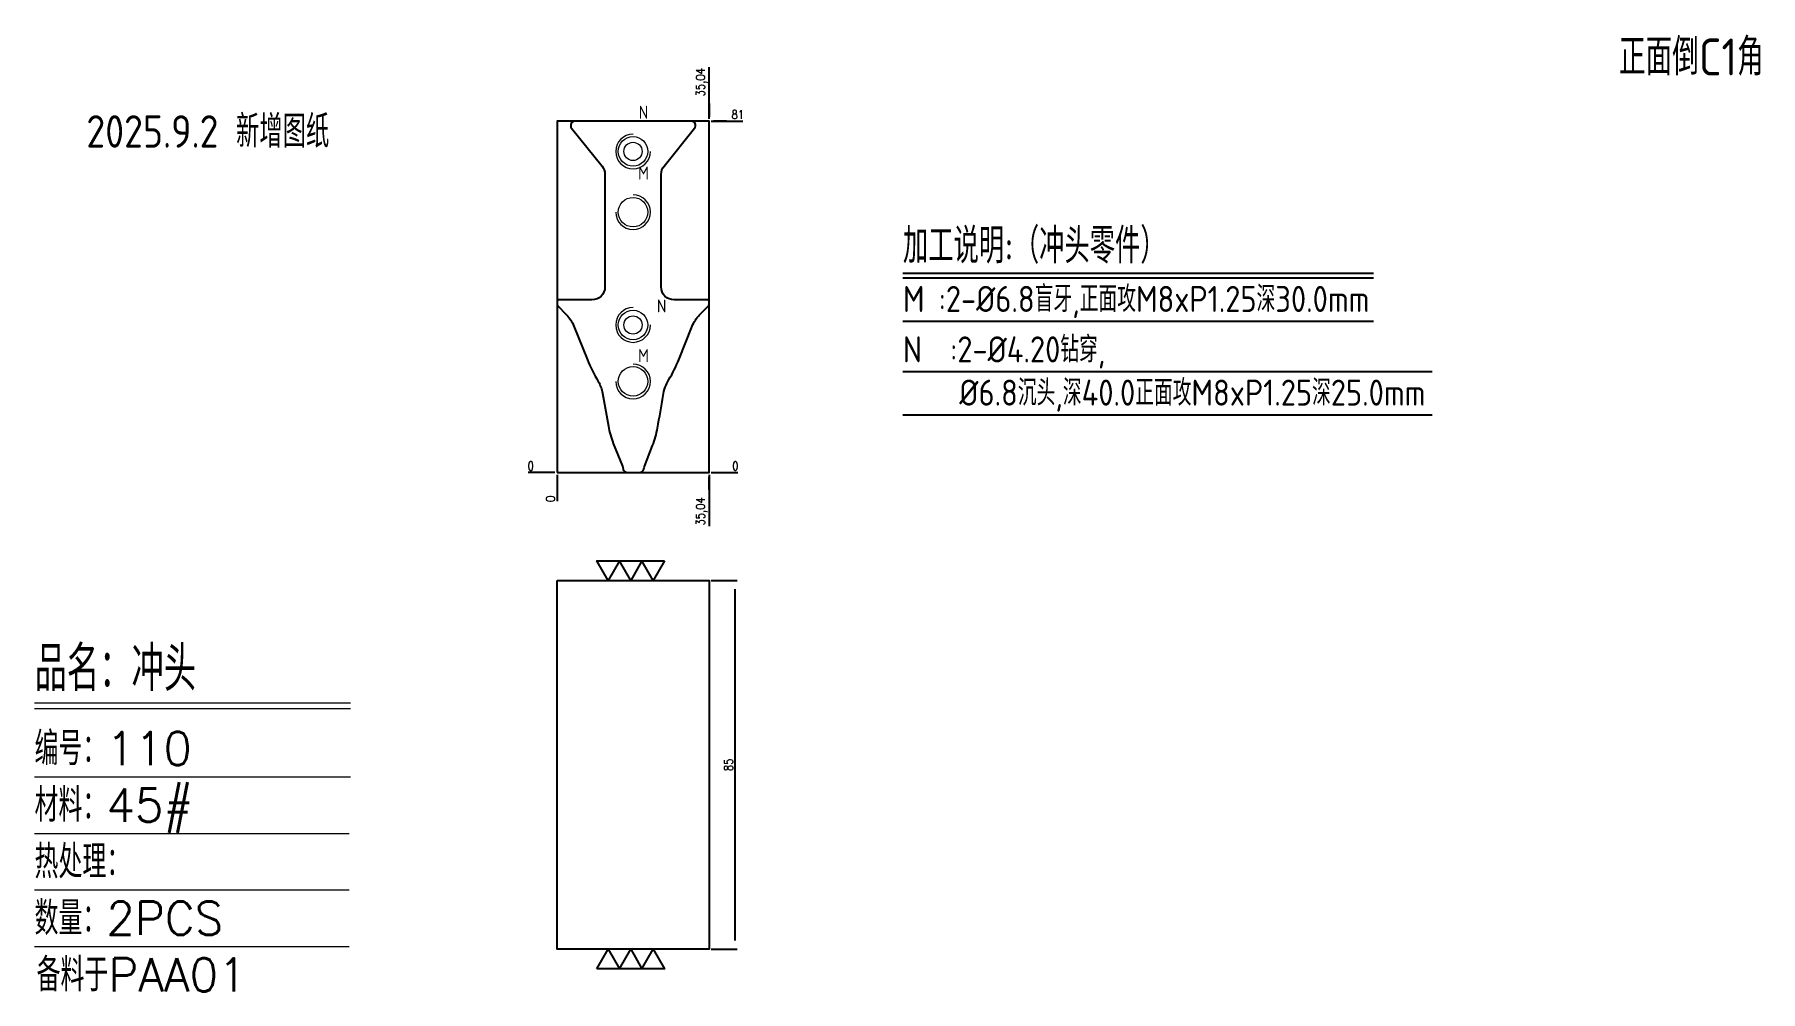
# Model space of a CAD drawing. Header units: millimetres. Extents: x 93451 to 93848, y 12052 to 12273.
import ezdxf
from ezdxf.enums import TextEntityAlignment as Align

# ---------------------------------------------------------------- set-up
doc = ezdxf.new("R2010")
doc.units = ezdxf.units.MM
doc.linetypes.add('DASHED', pattern=[0])
for name, color, linetype in [('DIM', 4, 'Continuous'), ('PH', 255, 'Continuous'), ('PUNCH', 2, 'Continuous'), ('TEXT', 4, 'Continuous')]:
    doc.layers.add(name, color=color, linetype=linetype)
doc.styles.add('chinesef_fs', font='simplex.shx', dxfattribs={"bigfont": 'gbcbig.shx'})
doc.styles.add('gbenor', font='gbenor.shx', dxfattribs={"bigfont": 'gbcbig.shx'})
doc.styles.get("Standard").update_dxf_attribs({"font": 'txt.shx', "width": 0.85, "bigfont": 'ctxt.shx'})
doc.dimstyles.new('T-2-WX', dxfattribs={"dimtxt": 2, "dimasz": 2, "dimexe": 0.5, "dimexo": 0.5, "dimgap": 0.5, "dimtad": 1, "dimtxsty": 'Standard', "dimblk": 'OPEN30', "dimcen": 0, "dimazin": 3, "dimtfac": 1, "dimtmove": 0, "dimatfit": 3, "dimldrblk": 'OPEN30', "dimlwd": -1, "dimlwe": -1})

# ---------------------------------------------------------------- blocks, each defined once
blk = doc.blocks.new('*D7579')
at = {"layer": 'Defpoints', "color": 0}
for p in [(93606.12, 12147.1), (93612.12, 12147.1), (93606.12, 12062.1)]:
    blk.add_point(p, dxfattribs=at)
at = {"layer": 'DIM', "color": 0}
for p, q in [((93606.62, 12147.1), (93612.62, 12147.1)), ((93612.12, 12064.1), (93612.12, 12145.1)), ((93606.62, 12062.1), (93612.62, 12062.1))]:
    blk.add_line(p, q, dxfattribs=at)
at = {"layer": 'DIM', "color": 0, "insert": (93610.62, 12104.6), "char_height": 2, "attachment_point": 5, "rotation": 90}
blk.add_mtext('85', dxfattribs=at)
blk = doc.blocks.new('_Open30')
blk = doc.blocks.new('*D7580')
at = {"layer": 'Defpoints', "color": 0}
for p in [(93571.07, 12171.96), (93606.12, 12171.96), (93611.12, 12171.96)]:
    blk.add_point(p, dxfattribs=at)
at = {"layer": 'DIM', "color": 0}
blk.add_line((93606.62, 12171.96), (93612.75, 12171.96), dxfattribs=at)
at = {"layer": 'DIM', "color": 0, "insert": (93612.18, 12173.46), "char_height": 2, "attachment_point": 5}
blk.add_mtext('0', dxfattribs=at)
blk = doc.blocks.new('*D7581')
at = {"layer": 'Defpoints', "color": 0}
for p in [(93606.12, 12252.96), (93611.12, 12252.96), (93571.07, 12171.96)]:
    blk.add_point(p, dxfattribs=at)
at = {"layer": 'DIM', "color": 0}
for p, q in [((93606.62, 12252.96), (93610.12, 12252.96)), ((93610.12, 12252.96), (93607.12, 12252.96)), ((93607.12, 12252.96), (93613.88, 12252.96))]:
    blk.add_line(p, q, dxfattribs=at)
at = {"layer": 'DIM', "color": 0, "insert": (93612.75, 12254.46), "char_height": 2, "attachment_point": 5}
blk.add_mtext('81', dxfattribs=at)
blk = doc.blocks.new('*D7582')
at = {"layer": 'Defpoints', "color": 0}
for p in [(93566.07, 12171.96), (93571.07, 12171.96), (93571.07, 12171.96)]:
    blk.add_point(p, dxfattribs=at)
at = {"layer": 'DIM', "color": 0}
blk.add_line((93570.57, 12171.96), (93564.44, 12171.96), dxfattribs=at)
at = {"layer": 'DIM', "color": 0, "insert": (93565.01, 12173.46), "char_height": 2, "attachment_point": 5}
blk.add_mtext('0', dxfattribs=at)
blk = doc.blocks.new('*D7583')
at = {"layer": 'Defpoints', "color": 0}
for p in [(93571.07, 12171.96), (93606.12, 12171.96), (93606.12, 12166.96)]:
    blk.add_point(p, dxfattribs=at)
at = {"layer": 'DIM', "color": 0}
for p, q in [((93606.12, 12171.46), (93606.12, 12167.96)), ((93606.12, 12167.96), (93606.12, 12170.96)), ((93606.12, 12170.96), (93606.12, 12159.57))]:
    blk.add_line(p, q, dxfattribs=at)
at = {"layer": 'DIM', "color": 0, "insert": (93604.43, 12163.01), "char_height": 2, "attachment_point": 5, "rotation": 90}
blk.add_mtext('35,04', dxfattribs=at)
blk = doc.blocks.new('*D7584')
at = {"layer": 'Defpoints', "color": 0}
for p in [(93571.07, 12171.96), (93571.07, 12171.96), (93571.07, 12166.96)]:
    blk.add_point(p, dxfattribs=at)
at = {"layer": 'DIM', "color": 0}
blk.add_line((93571.07, 12171.46), (93571.07, 12165.32), dxfattribs=at)
at = {"layer": 'DIM', "color": 0, "insert": (93569.57, 12165.89), "char_height": 2, "attachment_point": 5, "rotation": 90}
blk.add_mtext('0', dxfattribs=at)
blk = doc.blocks.new('*D7585')
at = {"layer": 'Defpoints', "color": 0}
for p in [(93606.12, 12257.96), (93606.12, 12252.96), (93571.07, 12171.96)]:
    blk.add_point(p, dxfattribs=at)
at = {"layer": 'DIM', "color": 0}
for p, q in [((93606.12, 12253.96), (93606.12, 12265.34)), ((93606.12, 12253.46), (93606.12, 12256.96)), ((93606.12, 12256.96), (93606.12, 12253.96))]:
    blk.add_line(p, q, dxfattribs=at)
at = {"layer": 'DIM', "color": 0, "insert": (93604.43, 12261.9), "char_height": 2, "attachment_point": 5, "rotation": 90}
blk.add_mtext('35,04', dxfattribs=at)

msp = doc.modelspace()

# ---------------------------------------------------------------- linework, layer by layer
at = {"layer": 'DIM', "color": 8}
for p, q in [((93650.807, 12217.867), (93759.261, 12217.867)), ((93650.807, 12216.817), (93759.261, 12216.817)), ((93650.807, 12206.857), (93759.261, 12206.857)), ((93650.791, 12195.232), (93772.799, 12195.232)), ((93650.791, 12185.272), (93772.799, 12185.272))]:
    msp.add_line(p, q, dxfattribs=at)
at = {"layer": 'DIM', "color": 4, "linetype": 'Continuous', "lineweight": 13}
for p, q in [((93450.621, 12118.891), (93523.432, 12118.891)), ((93450.621, 12117.549), (93523.432, 12117.549)), ((93450.621, 12101.83), (93523.432, 12101.83)), ((93450.621, 12088.794), (93523.116, 12088.794)), ((93450.621, 12075.759), (93523.116, 12075.759)), ((93450.621, 12062.723), (93523.116, 12062.723))]:
    msp.add_line(p, q, dxfattribs=at)
at = {"layer": 'DIM'}
for points in [[(93595.841, 12151.597), (93593.243, 12147.097), (93590.645, 12151.597), (93588.047, 12147.097), (93585.449, 12151.597), (93582.851, 12147.097), (93580.253, 12151.597), (93595.841, 12151.597)], [(93580.253, 12057.597), (93582.851, 12062.097), (93585.449, 12057.597), (93588.047, 12062.097), (93590.645, 12057.597), (93593.243, 12062.097), (93595.841, 12057.597), (93580.253, 12057.597)]]:
    msp.add_lwpolyline(points, close=True, dxfattribs=at)
at = {"layer": 'PUNCH'}
msp.add_lwpolyline([(93598.059, 12211.732, -0.4137483), (93595.066, 12214.734), (93595.084, 12240.687, -0.1701624), (93595.742, 12242.56), (93602.761, 12251.33, 0.6289322), (93601.98, 12252.955), (93575.209, 12252.955, 0.6289322), (93574.429, 12251.33), (93581.447, 12242.56, -0.1701624), (93582.105, 12240.687), (93582.123, 12214.734, -0.4137483), (93579.13, 12211.732), (93571.382, 12211.715, 0.4098014), (93571.082, 12211.418), (93571.073, 12210.696, 0.1968568), (93571.157, 12210.484), (93573.282, 12208.269, -0.0957045), (93574.929, 12205.72), (93578.062, 12197.946, 0.032479), (93580.578, 12192.896, -0.0879477), (93581.54, 12190.274), (93582.906, 12182.611, 0.0513364), (93584.034, 12178.673), (93586.137, 12173.43, -0.0279029), (93586.208, 12173.218), (93586.355, 12172.689, 0.337195), (93587.318, 12171.955), (93590.095, 12171.955, 0.3412861), (93591.063, 12172.703), (93591.169, 12173.11, -0.0276004), (93591.237, 12173.32), (93593.097, 12178.179, 0.058227), (93594.213, 12182.197, 0.0114511), (93595.529, 12189.691, -0.0986135), (93596.86, 12193.364, 0.0423146), (93599.128, 12197.946), (93602.26, 12205.72, -0.0957045), (93603.907, 12208.269), (93606.033, 12210.484, 0.1968568), (93606.116, 12210.696), (93606.107, 12211.418, 0.4098014), (93605.808, 12211.715)], format="xyb", close=True, dxfattribs=at)
at = {"layer": 'PUNCH', "lineweight": 18}
for centre, radius in [((93588.595, 12245.955), 3.4), ((93588.595, 12245.955), 2.1), ((93588.595, 12231.955), 3.4), ((93588.595, 12205.955), 3.4), ((93588.595, 12205.955), 2.1), ((93588.595, 12192.955), 3.4)]:
    msp.add_circle(centre, radius, dxfattribs=at)
for centre, start, end in [((93588.595, 12245.955), 90, 0), ((93588.595, 12231.955), 180, 90), ((93588.595, 12205.955), 90, 0), ((93588.595, 12192.955), 180, 90)]:
    msp.add_arc(centre, 4, start, end, dxfattribs=at)
at = {"layer": 'TEXT', "color": 8, "linetype": 'DASHED'}
msp.add_lwpolyline([(93571.073, 12171.955), (93606.116, 12171.955), (93606.116, 12252.955), (93571.073, 12252.955)], close=True, dxfattribs=at)
at = {"layer": 'TEXT', "color": 2}
msp.add_lwpolyline([(93571.073, 12147.097), (93606.116, 12147.097), (93606.116, 12062.097), (93571.073, 12062.097)], close=True, dxfattribs=at)

# ---------------------------------------------------------------- texts
at = {"layer": 'DIM', "color": 7, "style": 'gbenor'}
for s, p in [('N', (93591.008, 12254.963)), ('M', (93591.008, 12240.963)), ('N', (93595.188, 12210.331)), ('M', (93591.008, 12198.902))]:
    msp.add_text(s, height=3, dxfattribs=at).set_placement(p, align=Align.MIDDLE_CENTER)
at = {"layer": 'DIM', "color": 4, "style": 'gbenor'}
for s, height, p in [('加工说明:（冲头零件）', 8.1, (93650.807, 12220.177)), ('M :2-%%C6.8盲牙,正面攻M8xP1.25深30.0mm', 6, (93650.807, 12208.957)), ('N  :2-%%c4.20钻穿,', 6, (93650.791, 12197.332)), ('    %%C6.8沉头,深40.0正面攻M8xP1.25深25.0mm', 6, (93650.791, 12187.372))]:
    msp.add_text(s, height=height, dxfattribs=at).set_placement(p)
at = {"layer": 'DIM', "color": 3, "linetype": 'Continuous', "lineweight": 13, "style": 'chinesef_fs'}
for s, height, p in [('品名：冲头', 10.3518, (93450.621, 12121.575)), ('编号：110', 7.668, (93450.621, 12104.514)), ('材料：45#', 7.668, (93450.621, 12091.478)), ('热处理： ', 7.668, (93450.621, 12078.443)), ('数量：2PCS', 7.668, (93450.621, 12065.407)), ('备料于PAA01', 7.668, (93451.088, 12052.372))]:
    msp.add_text(s, height=height, dxfattribs=at).set_placement(p)
at = {"layer": 'PH', "color": 6, "linetype": 'Continuous', "style": 'gbenor'}
msp.add_text('2025.9.2 新增图纸', height=7.46496, dxfattribs=at).set_placement((93490.569, 12250.953), align=Align.MIDDLE)
at = {"layer": 'TEXT', "color": 4, "lineweight": 18, "style": 'gbenor'}
msp.add_text('正面倒C1角', height=8.5168, dxfattribs=at).set_placement((93815.889, 12263.455))

# ---------------------------------------------------------------- dimensions: what is measured, and where the dimension line sits
at = {"layer": 'DIM'}
for feature_location, offset, dtype, origin, picture, middle in [((93606.116, 12252.955), (0, 5), 1, (93571.073, 12171.955), '*D7585', (93604.426, 12261.896)), ((93606.116, 12252.955), (5, 0), 0, (93571.073, 12171.955), '*D7581', (93612.75, 12254.455)), ((93571.073017329, 12171.95528383), (-5, 0), 0, (93571.073017329, 12171.95528383), '*D7582', (93565.006350662, 12173.45528383)), ((93571.073017329, 12171.95528383), (0, -5), 1, (93571.073017329, 12171.95528383), '*D7584', (93569.573017329, 12165.888617163)), ((93606.116218834, 12171.95528383), (5, 0), 0, (93571.073017329, 12171.95528383), '*D7580', (93612.182885501, 12173.45528383)), ((93606.116, 12171.955), (0, -5), 1, (93571.073, 12171.955), '*D7583', (93604.426, 12163.015))]:
    dim = msp.add_ordinate_dim(feature_location=feature_location, offset=offset, dtype=dtype, origin=origin, dimstyle='T-2-WX', dxfattribs=at)
    dim.commit()
    dim.dimension.update_dxf_attribs({"geometry": picture, "text_midpoint": middle})
dim = msp.add_linear_dim(base=(93612.116, 12147.097), p1=(93606.116, 12062.097), p2=(93606.116, 12147.097), angle=90, dimstyle='T-2-WX', dxfattribs=at)
dim.commit()
dim.dimension.update_dxf_attribs({"geometry": '*D7579', "text_midpoint": (93612.116, 12104.597), "dimtype": 160})

doc.saveas('drawing.dxf')
